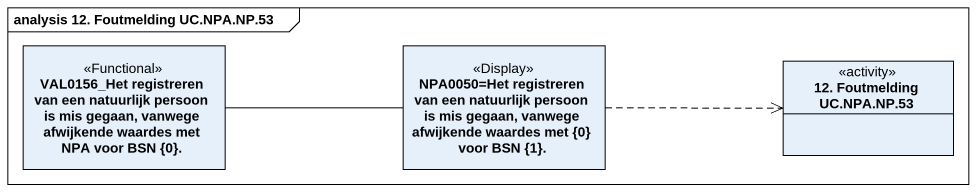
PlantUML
@startuml
mainframe analysis 12. Foutmelding UC.NPA.NP.53
hide circle
hide empty members
class "VAL0156_Het registreren van een natuurlijk persoon is mis gegaan, vanwege afwijkende waardes met NPA voor BSN {0}." as VAL0156_Het_registreren_van <<Functional>>
class "NPA0050=Het registreren van een natuurlijk persoon is mis gegaan, vanwege afwijkende waardes met {0} voor BSN {1}." as NPA0050_Het_registreren_van <<Display>>
class "12. Foutmelding UC.NPA.NP.53" as c12_Foutmelding_UC_NPA_NP_53 <<activity>>
VAL0156_Het_registreren_van -right- NPA0050_Het_registreren_van
NPA0050_Het_registreren_van .right.> c12_Foutmelding_UC_NPA_NP_53
@enduml
